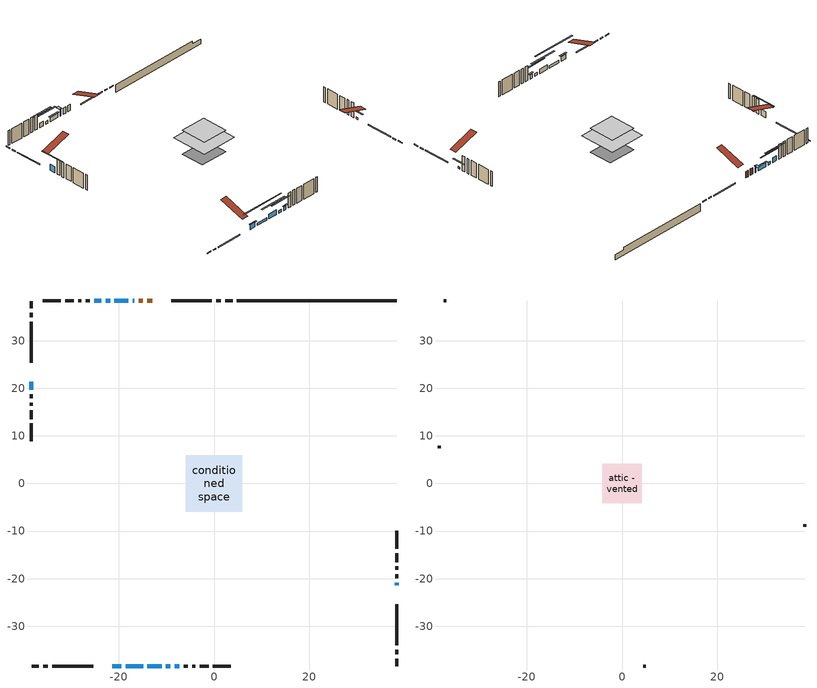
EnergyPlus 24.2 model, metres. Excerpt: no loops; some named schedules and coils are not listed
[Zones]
conditioned space
 floor adiabatic (AdiabaticFloorConstruction): -5.9,-5.9 -5.9,5.9 5.9,5.9 5.9,-5.9 z3.04
 floor foundation (Slab1 construction): -4.57,-3.81 -4.57,3.81 4.57,3.81 4.57,-3.81 z-1.91
 wall outside (RimJoist1 construction): 3.9,38.35 2.39,38.35 / -38.35,-38.35 -36.84,-38.35 / -38.35,38.35 -38.35,36.84 / 38.35,-38.35 38.35,-36.84 z0.6:0.9
 wall outside (RimJoist2 construction): 1.46,38.35 0.46,38.35 / -35.91,-38.35 -34.9,-38.35 / -38.35,35.91 -38.35,34.9 / 38.35,-35.91 38.35,-34.9 z0.6:0.9
 wall outside (RimJoist3 construction): -0.47,38.35 -9.02,38.35 / -33.98,-38.35 -25.42,-38.35 / -38.35,33.98 -38.35,25.42 / 38.35,-33.98 38.35,-25.42 z0.6:0.9
 wall outside (AdiabaticWallConstruction 1): -13.02,38.35 -14.01,38.35 / -14.94,38.35 -15.81,38.35 z0.6:2.63
 wall outside (AdiabaticWallConstruction): -16.74,38.35 -17.04,38.35 z0.6:2.63; -21.42,-38.35 -19.49,-38.35 / -23.69,38.35 -25.16,38.35 / -13.98,-38.35 -11.03,-38.35 z0.6:2.12; -17.97,38.35 -20.92,38.35 / -8.26,-38.35 -7.29,-38.35 z0.6:1.92; -18.56,-38.35 -14.9,-38.35 z0.6:1.41; -21.84,38.35 -22.76,38.35 / -10.1,-38.35 -9.19,-38.35 z0.6:1.52; -38.35,21.42 -38.35,19.69 z0.6:2.66; 38.35,-21.43 38.35,-20.81 z0.6:1.31
 wall outside (Wall1 construction): -26.09,38.35 -26.94,38.35 / -6.36,-38.35 -5.51,-38.35 / -38.35,18.77 -38.35,17.91 / 38.35,-19.88 38.35,-19.03 z0.6:5.48
 wall outside (Wall2 construction): -27.87,38.35 -28.54,38.35 / -4.58,-38.35 -3.91,-38.35 / -38.35,16.99 -38.35,16.31 / 38.35,-18.1 38.35,-17.43 z0.6:5.48
 wall outside (Wall3 construction): -29.47,38.35 -31.31,38.35 / -2.98,-38.35 -1.15,-38.35 / -38.35,15.38 -38.35,13.55 / 38.35,-16.5 38.35,-14.67 z0.6:5.48
 wall outside (Wall4 construction): -32.23,38.35 -35.99,38.35 / -0.22,-38.35 3.54,-38.35 / -38.35,12.62 -38.35,8.86 / 38.35,-13.74 38.35,-9.98 z0.6:5.48
 wall foundation (FoundationWall1 construction): 4.83,38.35,-1.91 4.83,38.35,0.6 35,38.35,0.6 35,38.35,-0.29 38.35,38.35,-0.29 38.35,38.35,-1.91
 window (WindowConstruction 9): -16.74,38.35 -17.04,38.35 z0.6:2.63
 window (WindowConstruction 7): -21.42,-38.35 -19.49,-38.35 z0.6:2.12
 window (WindowConstruction 8): -17.97,38.35 -20.92,38.35 z0.6:1.92
 window (WindowConstruction 10): -18.56,-38.35 -14.9,-38.35 z0.6:1.41
 window (WindowConstruction): -21.84,38.35 -22.76,38.35 z0.6:1.51
 window (WindowConstruction 1): -23.69,38.35 -25.16,38.35 z0.6:2.12
 window (WindowConstruction 2): -38.35,21.42 -38.35,19.7 z0.6:2.66
 window (WindowConstruction 3): -13.98,-38.35 -11.03,-38.35 z0.6:2.12
 window (WindowConstruction 4): -10.1,-38.35 -9.19,-38.35 z0.6:1.51
 window (WindowConstruction 5): 38.35,-21.42 38.35,-20.81 z0.6:1.31
 window (WindowConstruction 6): -8.26,-38.35 -7.29,-38.35 z0.6:1.92
 door (Door): -13.03,38.35 -14.01,38.35 z0.6:2.63
 door (Door 1): -14.94,38.35 -15.81,38.35 z0.6:2.63
 ceiling adiabatic (AdiabaticFloorConstruction): 5.9,-5.9 5.9,5.9 -5.9,5.9 -5.9,-5.9 z3.04
attic - vented
 floor to conditioned space (Floor1 construction Reversed): -4.17,-4.17 -4.17,4.17 4.17,4.17 4.17,-4.17 z5.48
 wall outside (Wall5 construction): -36.92,38.35 -37.42,38.35 / 4.47,-38.35 4.97,-38.35 / -38.35,7.93 -38.35,7.44 / 38.35,-9.05 38.35,-8.56 z0.6:5.48
 roof outside (Roof1 construction): -12.1,38.35,5.48 -12.1,30.22,8.19 -9.95,30.22,8.19 -9.95,38.35,5.48; -22.35,-38.35,5.48 -22.35,-30.22,8.19 -24.5,-30.22,8.19 -24.5,-38.35,5.48; -38.35,22.35,5.48 -30.22,22.35,8.19 -30.22,24.5,8.19 -38.35,24.5,5.48; 38.35,-22.35,5.48 30.22,-22.35,8.19 30.22,-24.5,8.19 38.35,-24.5,5.48
shading: -17.34,38.35 -16.44,38.35 -16.44,39.57 -17.34,39.57 z2.93; -19.19,-38.35 -21.72,-38.35 -21.72,-38.65 -19.19,-38.65 z2.42; -21.21,38.35 -17.67,38.35 -17.67,38.65 -21.21,38.65 z2.22; -9.41,-38.35 -24.05,-38.35 -24.05,-38.65 -9.41,-38.65 z6.9; -25.81,38.35 -18.79,38.35 -18.79,38.65 -25.81,38.65 z4.57; -28.21,38.35 -20.64,38.35 -20.64,38.65 -28.21,38.65 z5.18; -38.35,16.64 -38.35,24.47 -38.65,24.47 -38.65,16.64 z5.71; -7.98,-38.35 -17.03,-38.35 -17.03,-38.65 -7.98,-38.65 z5.18; -6.14,-38.35 -13.15,-38.35 -13.15,-38.65 -6.14,-38.65 z4.57; 38.35,-18.99 38.35,-23.25 38.65,-23.25 38.65,-18.99 z3.14; -6.99,-38.35 -8.56,-38.35 -8.56,-38.65 -6.99,-38.65 z2.22
[Building]
Building 1: Terrain=Suburbs
[Site:Location]
Quebec Intl AP_QC: Latitude {deg}=46.8; Longitude {deg}=-71.38; Time Zone {hr}=-5; Elevation {m}=74; Keep Site Location Information=Yes
[Site:GroundTemperature:Shallow]
0.0108218, -2.24938, -2.43038, -1.3578, 2.94801, 7.23376, 10.9493, 13.303, 13.5029, 11.5886, 7.96783, 3.81355
[Site:WaterMainsTemperature]
Calculation Method=Schedule; Temperature Schedule=mains temperature schedule
[Material] Roughness=Rough; Thermal Absorptance=0.9
Name | Thickness {m} | Conductivity {W/m-K} | Density {kg/m3} | Specific Heat {J/kg-K} | Solar Absorptance | Visible Absorptance
asphalt or fiberglass shingles | 0.00635 | 0.162714 | 1121.4 | 1465.45 | 0.4 | 0.4
ceiling loosefill ins | 0.338667 | 0.0480833 | 16.02 | 1046.75 | 0.7 | 0.7
ceiling stud and cavity | 0.1397 | 0.183226 | 65.682 | 1177.47 | 0.7 | 0.7
concrete 4.0 in. | 0.1016 | 1.803125 | 2242.8 | 837.4 | 0.7 | 0.7
concrete 8.0 in. | 0.2032 | 1.803125 | 2242.8 | 837.4 | 0.7 | 0.7
door material | 0.04445 | 0.053851 | 512.64 | 1214.23 | 0.7 | 0.7
exterior vertical ins | 0.0632274 | 0.029427 | 32.04 | 1214.23 | 0.7 | 0.7
floor covering | 0.0127 | 0.0433444 | 54.468 | 1339.84 | 0.6 | 0.6
floor rigid ins; wall rigid ins 2 | 0.512978 | 0.029427 | 32.04 | 1214.23 | 0.7 | 0.7
floor stud and cavity | 0.1397 | 1.75129 | 37.0049 | 1207.88 | 0.7 | 0.7
furniture material conditioned space 1 | 0.1524 | 0.115458 | 640.8 | 1214.23 | 0.6 | 0.6
gypsum board | 0.0127 | 0.160291 | 801 | 837.4 | 0.6 | 0.6
gypsum board 1 | 0.0127 | 0.160291 | 801 | 837.4 | 0.7 | 0.7
osb sheathing 0.5 in. | 0.0127 | 0.115458 | 512.64 | 1214.23 | 0.7 | 0.7
osb sheathing 0.75 in. | 0.01905 | 0.115458 | 512.64 | 1214.23 | 0.7 | 0.7
osb sheathing 2.0 in. | 0.0508 | 0.115458 | 512.64 | 1214.23 | 0.7 | 0.7
rim joist stud and cavity | 0.0508 | 0.353641 | 125.044 | 1163.47 | 0.6 | 0.6
rim joist stud and cavity 1 | 0.0508 | 0.194335 | 50.32683 | 1063.81 | 0.6 | 0.6
rim joist stud and cavity 2 | 0.0508 | 0.137084 | 50.32683 | 1063.81 | 0.6 | 0.6
slab rigid ins | 0.0259096 | 0.029427 | 32.04 | 1214.23 | 0.7 | 0.7
wall rigid ins | 0.103632 | 0.029427 | 32.04 | 1214.23 | 0.7 | 0.7
wall rigid ins 1 | 0.051816 | 0.029427 | 32.04 | 1214.23 | 0.7 | 0.7
wall stud and cavity | 0.1397 | 0.477966 | 139.0536 | 1170.24 | 0.7 | 0.7
wall stud and cavity 1 | 0.1397 | 0.0821308 | 139.0536 | 1170.24 | 0.7 | 0.7
wall stud and cavity 2 | 0.1397 | 0.0756323 | 139.0536 | 1170.24 | 0.7 | 0.7
wall stud and cavity 3 | 0.1397 | 0.0746362 | 139.0536 | 1170.24 | 0.7 | 0.7
wall stud and cavity 4 | 0.0889 | 6.1454 | 50.32683 | 1063.81 | 0.6 | 0.6
wall stud and cavity 5 | 0.0889 | 0.380278 | 52.3479 | 1209.89 | 0.7 | 0.7
wall stud and cavity 6 | 0.0889 | 0.391764 | 83.0341 | 1211.67 | 0.7 | 0.7
wood siding | 0.0254 | 0.102417 | 544.68 | 1172.36 | 0.4 | 0.4
wood siding 1 | 0.00254 | 0.102417 | 544.68 | 1172.36 | 0.4 | 0.4
wood siding 2; wood siding 3; wood siding 4 | 0.0254 | 0.102417 | 544.68 | 1172.36 | 0.7 | 0.7
[WindowMaterial:SimpleGlazingSystem]
Name | U-Factor {W/m2-K} | Solar Heat Gain Coefficient
WindowMaterial | 2.96619 | 0.55
WindowMaterial 1 | 2.915653 | 0.63
WindowMaterial 2 | 1.62448 | 0.36
WindowMaterial 3 | 3.006501 | 0.48
WindowMaterial 4 | 2.94518 | 0.59
WindowMaterial 5 | 2.9395 | 0.6
WindowMaterial 6 | 2.9219 | 0.62
WindowMaterial 7 | 3.06271 | 0.54
WindowMaterial 8 | 3.00196 | 0.53
[Construction]
AdiabaticFloorConstruction: floor stud and cavity, floor rigid ins, osb sheathing 0.75 in., floor covering
AdiabaticWallConstruction: wood siding 3, wall rigid ins 2, wall stud and cavity 5, gypsum board
AdiabaticWallConstruction 1: wood siding 4, wall rigid ins 2, wall stud and cavity 5, gypsum board
Door; Door 1: door material
Floor1 construction Reversed: gypsum board, ceiling stud and cavity, ceiling loosefill ins
FoundationWall1 construction: concrete 8.0 in., gypsum board 1
furniture construction conditioned space 1: furniture material conditioned space 1
PartitionWallConstruction: gypsum board, wall stud and cavity 6, gypsum board
RimJoist1 construction: wood siding 2, osb sheathing 2.0 in., rim joist stud and cavity
RimJoist2 construction: wood siding 2, rim joist stud and cavity 1
RimJoist3 construction: wood siding 2, rim joist stud and cavity 2
Roof1 construction: asphalt or fiberglass shingles
Slab1 construction: slab rigid ins, concrete 4.0 in.
Wall1 construction: wood siding, wall rigid ins, osb sheathing 0.5 in., wall stud and cavity, gypsum board
Wall2 construction: wood siding, wall rigid ins 1, osb sheathing 0.5 in., wall stud and cavity 1, gypsum board
Wall3 construction: wood siding, wall rigid ins 1, osb sheathing 0.5 in., wall stud and cavity 2, gypsum board
Wall4 construction: wood siding, wall rigid ins 1, osb sheathing 0.5 in., wall stud and cavity 3, gypsum board
Wall5 construction: wood siding 1, wall stud and cavity 4
WindowConstruction; WindowConstruction 4: WindowMaterial
WindowConstruction 1; WindowConstruction 3: WindowMaterial 1
WindowConstruction 10: WindowMaterial 8
WindowConstruction 2: WindowMaterial 2
WindowConstruction 5: WindowMaterial 3
WindowConstruction 6: WindowMaterial 4
WindowConstruction 7: WindowMaterial 5
WindowConstruction 8: WindowMaterial 6
WindowConstruction 9: WindowMaterial 7
[Zone] Multiplier=1; Part of Total Floor Area=Yes
Name | Volume {m3}
attic - vented | 30.6557
conditioned space | 549.9
[Space]
Name | Zone | Volume {m3}
attic - vented 1 | attic - vented | 30.6557
conditioned space 1 | conditioned space | 549.9
[ZoneInfiltration:EffectiveLeakageArea]
infil attic - vented 1: Zone or Space=attic - vented 1; Schedule=Always On Discrete; Effective Air Leakage Area {cm2}=2572.8; Stack Coefficient=0.000527583; Wind Coefficient=1.55191e-05
[ZoneMixing]
whole house fan mix: Zone or Space=attic - vented; Schedule=Always On Continuous; Design Flow Rate Calculation Method=Flow/Zone; Design Flow Rate {m3/s}=0; Source Zone or Space=conditioned space
[SurfaceProperty:ExposedFoundationPerimeter]
Slab1: Exposed Perimeter Calculation Method=TotalExposedPerimeter; Total Exposed Perimeter {m}=33.52
[InternalMass] Zone or ZoneList=conditioned space; Space or SpaceList=conditioned space 1
Name | Construction | Surface Area {m2}
furniture mass conditioned space 1 | furniture construction conditioned space 1 | 83.6399
partition wall mass | PartitionWallConstruction | 209.1
[Lights]
interior lighting: Zone or ZoneList or Space or SpaceList=conditioned space 1; Schedule=interior lighting schedule; Design Level Calculation Method=LightingLevel; Lighting Level {W}=343.2; Return Air Fraction=0; Fraction Radiant=0.6; Fraction Visible=0.2; Fraction Replaceable=1
[People]
occupants: Zone or ZoneList or Space or SpaceList=conditioned space 1; Number of People Schedule=occupants schedule; Number of People Calculation Method=People; Number of People=3; Fraction Radiant=0.314171; Sensible Heat Fraction=0.56303; Activity Level Schedule=occupants activity schedule; Carbon Dioxide Generation Rate {m3/s-W}=0; Enable ASHRAE 55 Comfort Warnings=No; Mean Radiant Temperature Calculation Type=EnclosureAveraged
[ElectricEquipment] Zone or ZoneList or Space or SpaceList=conditioned space 1; Design Level Calculation Method=EquipmentLevel
Name | Schedule | Design Level {W} | Fraction Latent | Fraction Radiant | Fraction Lost
clothes dryer | clothes dryer schedule | 140.772 | 0.015 | 0.081 | 0.85
clothes washer | clothes washer schedule | 32.1985 | 0.03 | 0.162 | 0.7
cooking range | cooking range schedule | 215.147 | 0.08 | 0.432 | 0.2
dishwasher | dishwasher schedule | 66.8632 | 0.3 | 0.18 | 0.4
fridge | fridge schedule | 72.9452 | 0 | 0.6 | 0
mech vent bath fan 0 | mech vent bath fan 0 schedule | 25.1 | 0 | 0 | 1
mech vent bath fan 1 | mech vent bath fan 1 schedule | 25.1 | 0 | 0 | 1
mech vent house fan | mech vent house fan schedule | 19.9167 | 0 | 0 | 0.5
mech vent house fan cfis | mech vent house fan cfis schedule | 0 | 0 | 0 | 0
mech vent range fan 0 | mech vent range fan 0 schedule | 57 | 0 | 0 | 1
misc plug loads | misc plug loads schedule | 494.7 | 0.045 | 0.513 | 0.1
whole house fan | Always On Discrete | 0 | 0 | 0 | 1
[OtherEquipment] Zone or ZoneList or Space or SpaceList=conditioned space 1; Design Level Calculation Method=EquipmentLevel
Name | Fuel Type | Schedule | Design Level {W} | Fraction Latent | Fraction Radiant | Fraction Lost
clothes dryer 1 | Electricity | clothes dryer schedule | 0 | 0.015 | 0.081 | 0.85
cooking range 1 | Electricity | cooking range schedule | 0 | 0.08 | 0.432 | 0.2
general water use latent | None | general water use schedule | 62.594 | 1 | 0 | 0
general water use sensible | None | general water use schedule | -61.6891 | 0 | 0.6 | 0
mech vent house fan latent load | None | Always On Discrete | 0 | 1 | 0 | 0
mech vent house fan sensible load | None | Always On Discrete | 0 | 0 | 0 | 0
water heater energy adjustment1 | Electricity | Always On Discrete | 0.01 | 0 | 0 | 1
[ZoneInfiltration:DesignFlowRate] Zone or ZoneList or Space or SpaceList=conditioned space 1; Schedule=Always On Discrete; Design Flow Rate Calculation Method=Flow/Zone; Design Flow Rate {m3/s}=0
infil flow; natural vent flow; whole house fan flow
[ZoneControl:Thermostat]
conditioned space Thermostat: Zone or ZoneList=conditioned space; Control Type Schedule=conditioned space Thermostat Schedule; Control 1=conditioned space temperature setpoint; Temperature Difference Between Cutout And Setpoint {deltaC}=0
[ThermostatSetpoint:DualSetpoint]
conditioned space temperature setpoint: Heating Setpoint Temperature Schedule=heating setpoint; Cooling Setpoint Temperature Schedule=cooling setpoint
[AirLoopHVAC:UnitarySystem]
unit heater unitary system: Control Type=Load; Controlling Zone or Thermostat Location=conditioned space; Dehumidification Control Type=None; Availability Schedule=Always On Discrete; Supply Fan=unit heater supply fan; Fan Placement=BlowThrough; Supply Air Fan Operating Mode Schedule=unit heater auto fan schedule; Heating Coil=unit heater htg coil; DX Heating Coil Sizing Ratio=1; Use DOAS DX Cooling Coil=No; Minimum Supply Air Temperature {C}=2; Latent Load Control=SensibleOnlyLoadControl; Cooling Supply Air Flow Rate Method=None; Heating Supply Air Flow Rate Method=SupplyAirFlowRate; Heating Supply Air Flow Rate {m3/s}=0.00141584; No Load Supply Air Flow Rate Method=SupplyAirFlowRate; No Load Supply Air Flow Rate {m3/s}=0; No Load Supply Air Flow Rate Control Set To Low Speed=Yes; Maximum Supply Air Temperature {C}=48.8889; Maximum Outdoor Dry-Bulb Temperature for Supplemental Heater Operation {C}=21; Ancillary On-Cycle Electric Power {W}=0; Ancillary Off-Cycle Electric Power {W}=0
[Zone equipment]
conditioned space: electric baseboard, unit heater unitary system
[Foundation:Kiva]
Foundation Kiva 1: Initial Indoor Air Temperature {C}=18; Wall Height Above Grade {m}=0.599999; Wall Depth Below Slab {m}=0.2032; Custom Block Material Name 1=exterior vertical ins; Custom Block Depth 1 {m}=2.51; Custom Block X Position 1 {m}=0.2159; Custom Block Z Position 1 {m}=0
[Foundation:Kiva:Settings]
Soil Conductivity {W/m-K}=0.849921; Soil Density {kg/m3}=1842.3; Soil Specific Heat {J/kg-K}=418.7; Ground Solar Absorptivity=0.9; Ground Thermal Absorptivity=0.9; Ground Surface Roughness {m}=0.03; Far-Field Width {m}=40; Deep-Ground Boundary Condition=ZeroFlux; Deep-Ground Depth {m}=40; Minimum Cell Dimension {m}=0.2; Maximum Cell Growth Coefficient=3; Simulation Timestep=Timestep
[Exterior:Lights]
exterior lighting: Schedule=exterior lighting schedule; Design Level {W}=75.6
[EnergyManagementSystem:Sensor] Output:Variable or Output:Meter Index Key=conditioned space
Name | Output:Variable or Output:Meter
conditioned_space_clg_unmet_s | Zone Cooling Setpoint Not Met Time
conditioned_space_htg_unmet_s | Zone Heating Setpoint Not Met Time
fridge_tin_s; tin_s; tin_s_1 | Zone Mean Air Temperature
tout_s | Zone Outdoor Air Drybulb Temperature
win_s | Zone Air Humidity Ratio
[Schedule:Constant]
Name | Hourly Value
Always On Continuous; mech vent house fan schedule; mech vent house fan cfis schedule; Always On Discrete | 1
occupants activity schedule | 117.228
fridge schedule; unit heater auto fan schedule | 0
[Schedule:Week:Daily]
interior lighting schedule Week Rule - Jan1-Jan27: interior lighting schedule day, interior lighting schedule day, interior lighting schedule day, interior lighting schedule day, interior lighting schedule day, interior lighting schedule day, interior lighting schedule day, interior lighting schedule default day, interior lighting schedule default day, interior lighting schedule default day, interior lighting schedule default day, interior lighting schedule default day
interior lighting schedule Week Rule - Jan28-Feb3: interior lighting schedule day, interior lighting schedule day, interior lighting schedule day, interior lighting schedule day, interior lighting schedule day 1, interior lighting schedule day 1, interior lighting schedule day 1, interior lighting schedule default day, interior lighting schedule default day, interior lighting schedule default day, interior lighting schedule default day, interior lighting schedule default day
interior lighting schedule Week Rule - Feb4-Feb24: interior lighting schedule day 1, interior lighting schedule day 1, interior lighting schedule day 1, interior lighting schedule day 1, interior lighting schedule day 1, interior lighting schedule day 1, interior lighting schedule day 1, interior lighting schedule default day, interior lighting schedule default day, interior lighting schedule default day, interior lighting schedule default day, interior lighting schedule default day
interior lighting schedule Week Rule - Feb25-Mar3: interior lighting schedule day 1, interior lighting schedule day 1, interior lighting schedule day 1, interior lighting schedule day 1, interior lighting schedule day 2, interior lighting schedule day 2, interior lighting schedule day 2, interior lighting schedule default day, interior lighting schedule default day, interior lighting schedule default day, interior lighting schedule default day, interior lighting schedule default day
interior lighting schedule Week Rule - Mar4-Mar31: interior lighting schedule day 2, interior lighting schedule day 2, interior lighting schedule day 2, interior lighting schedule day 2, interior lighting schedule day 2, interior lighting schedule day 2, interior lighting schedule day 2, interior lighting schedule default day, interior lighting schedule default day, interior lighting schedule default day, interior lighting schedule default day, interior lighting schedule default day
interior lighting schedule Week Rule - Apr1-Apr28: interior lighting schedule day 3, interior lighting schedule day 3, interior lighting schedule day 3, interior lighting schedule day 3, interior lighting schedule day 3, interior lighting schedule day 3, interior lighting schedule day 3, interior lighting schedule default day, interior lighting schedule default day, interior lighting schedule default day, interior lighting schedule default day, interior lighting schedule default day
interior lighting schedule Week Rule - Apr29-May5: interior lighting schedule day 3, interior lighting schedule day 3, interior lighting schedule day 4, interior lighting schedule day 4, interior lighting schedule day 4, interior lighting schedule day 4, interior lighting schedule day 4, interior lighting schedule default day, interior lighting schedule default day, interior lighting schedule default day, interior lighting schedule default day, interior lighting schedule default day
interior lighting schedule Week Rule - May6-May26: interior lighting schedule day 4, interior lighting schedule day 4, interior lighting schedule day 4, interior lighting schedule day 4, interior lighting schedule day 4, interior lighting schedule day 4, interior lighting schedule day 4, interior lighting schedule default day, interior lighting schedule default day, interior lighting schedule default day, interior lighting schedule default day, interior lighting schedule default day
interior lighting schedule Week Rule - May27-Jun2: interior lighting schedule day 4, interior lighting schedule day 4, interior lighting schedule day 4, interior lighting schedule day 4, interior lighting schedule day 4, interior lighting schedule day 5, interior lighting schedule day 5, interior lighting schedule default day, interior lighting schedule default day, interior lighting schedule default day, interior lighting schedule default day, interior lighting schedule default day
interior lighting schedule Week Rule - Jun3-Jun30: interior lighting schedule day 5, interior lighting schedule day 5, interior lighting schedule day 5, interior lighting schedule day 5, interior lighting schedule day 5, interior lighting schedule day 5, interior lighting schedule day 5, interior lighting schedule default day, interior lighting schedule default day, interior lighting schedule default day, interior lighting schedule default day, interior lighting schedule default day
interior lighting schedule Week Rule - Jul1-Jul28: interior lighting schedule day 6, interior lighting schedule day 6, interior lighting schedule day 6, interior lighting schedule day 6, interior lighting schedule day 6, interior lighting schedule day 6, interior lighting schedule day 6, interior lighting schedule default day, interior lighting schedule default day, interior lighting schedule default day, interior lighting schedule default day, interior lighting schedule default day
interior lighting schedule Week Rule - Jul29-Aug4: interior lighting schedule day 6, interior lighting schedule day 6, interior lighting schedule day 6, interior lighting schedule day 7, interior lighting schedule day 7, interior lighting schedule day 7, interior lighting schedule day 7, interior lighting schedule default day, interior lighting schedule default day, interior lighting schedule default day, interior lighting schedule default day, interior lighting schedule default day
interior lighting schedule Week Rule - Aug5-Aug25: interior lighting schedule day 7, interior lighting schedule day 7, interior lighting schedule day 7, interior lighting schedule day 7, interior lighting schedule day 7, interior lighting schedule day 7, interior lighting schedule day 7, interior lighting schedule default day, interior lighting schedule default day, interior lighting schedule default day, interior lighting schedule default day, interior lighting schedule default day
interior lighting schedule Week Rule - Aug26-Sep1: interior lighting schedule day 7, interior lighting schedule day 7, interior lighting schedule day 7, interior lighting schedule day 7, interior lighting schedule day 7, interior lighting schedule day 7, interior lighting schedule day 8, interior lighting schedule default day, interior lighting schedule default day, interior lighting schedule default day, interior lighting schedule default day, interior lighting schedule default day
interior lighting schedule Week Rule - Sep2-Sep29: interior lighting schedule day 8, interior lighting schedule day 8, interior lighting schedule day 8, interior lighting schedule day 8, interior lighting schedule day 8, interior lighting schedule day 8, interior lighting schedule day 8, interior lighting schedule default day, interior lighting schedule default day, interior lighting schedule default day, interior lighting schedule default day, interior lighting schedule default day
interior lighting schedule Week Rule - Sep30-Oct6: interior lighting schedule day 8, interior lighting schedule day 9, interior lighting schedule day 9, interior lighting schedule day 9, interior lighting schedule day 9, interior lighting schedule day 9, interior lighting schedule day 9, interior lighting schedule default day, interior lighting schedule default day, interior lighting schedule default day, interior lighting schedule default day, interior lighting schedule default day
interior lighting schedule Week Rule - Oct7-Oct27: interior lighting schedule day 9, interior lighting schedule day 9, interior lighting schedule day 9, interior lighting schedule day 9, interior lighting schedule day 9, interior lighting schedule day 9, interior lighting schedule day 9, interior lighting schedule default day, interior lighting schedule default day, interior lighting schedule default day, interior lighting schedule default day, interior lighting schedule default day
interior lighting schedule Week Rule - Oct28-Nov3: interior lighting schedule day 9, interior lighting schedule day 9, interior lighting schedule day 9, interior lighting schedule day 9, interior lighting schedule day 10, interior lighting schedule day 10, interior lighting schedule day 10, interior lighting schedule default day, interior lighting schedule default day, interior lighting schedule default day, interior lighting schedule default day, interior lighting schedule default day
interior lighting schedule Week Rule - Nov4-Nov24: interior lighting schedule day 10, interior lighting schedule day 10, interior lighting schedule day 10, interior lighting schedule day 10, interior lighting schedule day 10, interior lighting schedule day 10, interior lighting schedule day 10, interior lighting schedule default day, interior lighting schedule default day, interior lighting schedule default day, interior lighting schedule default day, interior lighting schedule default day
interior lighting schedule Week Rule - Nov25-Dec1: interior lighting schedule day 10, interior lighting schedule day 10, interior lighting schedule day 10, interior lighting schedule day 10, interior lighting schedule day 10, interior lighting schedule day 10, interior lighting schedule day 11, interior lighting schedule default day, interior lighting schedule default day, interior lighting schedule default day, interior lighting schedule default day, interior lighting schedule default day
interior lighting schedule Week Rule - Dec2-Dec31: interior lighting schedule day 11, interior lighting schedule day 11, interior lighting schedule day 11, interior lighting schedule day 11, interior lighting schedule day 11, interior lighting schedule day 11, interior lighting schedule day 11, interior lighting schedule default day, interior lighting schedule default day, interior lighting schedule default day, interior lighting schedule default day, interior lighting schedule default day
occupants schedule Week Rule - Jan1-Dec31: occupants schedule day, occupants schedule day, occupants schedule day, occupants schedule day, occupants schedule day, occupants schedule day, occupants schedule day, occupants schedule default day, occupants schedule default day, occupants schedule default day, occupants schedule default day, occupants schedule default day
clothes dryer schedule Week Rule - Jan1-Dec31: clothes dryer schedule day, clothes dryer schedule day, clothes dryer schedule day, clothes dryer schedule day, clothes dryer schedule day, clothes dryer schedule day, clothes dryer schedule day, clothes dryer schedule default day, clothes dryer schedule default day, clothes dryer schedule default day, clothes dryer schedule default day, clothes dryer schedule default day
clothes washer schedule Week Rule - Jan1-Dec31: clothes washer schedule day, clothes washer schedule day, clothes washer schedule day, clothes washer schedule day, clothes washer schedule day, clothes washer schedule day, clothes washer schedule day, clothes washer schedule default day, clothes washer schedule default day, clothes washer schedule default day, clothes washer schedule default day, clothes washer schedule default day
cooking range schedule Week Rule - Jan1-Dec31: cooking range schedule day, cooking range schedule day, cooking range schedule day, cooking range schedule day, cooking range schedule day, cooking range schedule day, cooking range schedule day, cooking range schedule default day, cooking range schedule default day, cooking range schedule default day, cooking range schedule default day, cooking range schedule default day
dishwasher schedule Week Rule - Jan1-Dec31: dishwasher schedule day, dishwasher schedule day, dishwasher schedule day, dishwasher schedule day, dishwasher schedule day, dishwasher schedule day, dishwasher schedule day, dishwasher schedule default day, dishwasher schedule default day, dishwasher schedule default day, dishwasher schedule default day, dishwasher schedule default day
mech vent bath fan 0 schedule Week Rule - Jan1-Dec31: mech vent bath fan 0 schedule day, mech vent bath fan 0 schedule day, mech vent bath fan 0 schedule day, mech vent bath fan 0 schedule day, mech vent bath fan 0 schedule day, mech vent bath fan 0 schedule day, mech vent bath fan 0 schedule day, mech vent bath fan 0 schedule default day, mech vent bath fan 0 schedule default day, mech vent bath fan 0 schedule default day, mech vent bath fan 0 schedule default day, mech vent bath fan 0 schedule default day
mech vent bath fan 1 schedule Week Rule - Jan1-Dec31: mech vent bath fan 1 schedule day, mech vent bath fan 1 schedule day, mech vent bath fan 1 schedule day, mech vent bath fan 1 schedule day, mech vent bath fan 1 schedule day, mech vent bath fan 1 schedule day, mech vent bath fan 1 schedule day, mech vent bath fan 1 schedule default day, mech vent bath fan 1 schedule default day, mech vent bath fan 1 schedule default day, mech vent bath fan 1 schedule default day, mech vent bath fan 1 schedule default day
mech vent range fan 0 schedule Week Rule - Jan1-Dec31: mech vent range fan 0 schedule day, mech vent range fan 0 schedule day, mech vent range fan 0 schedule day, mech vent range fan 0 schedule day, mech vent range fan 0 schedule day, mech vent range fan 0 schedule day, mech vent range fan 0 schedule day, mech vent range fan 0 schedule default day, mech vent range fan 0 schedule default day, mech vent range fan 0 schedule default day, mech vent range fan 0 schedule default day, mech vent range fan 0 schedule default day
misc plug loads schedule Week Rule - Jan1-Dec31: misc plug loads schedule day, misc plug loads schedule day, misc plug loads schedule day, misc plug loads schedule day, misc plug loads schedule day, misc plug loads schedule day, misc plug loads schedule day, misc plug loads schedule default day, misc plug loads schedule default day, misc plug loads schedule default day, misc plug loads schedule default day, misc plug loads schedule default day
general water use schedule Week Rule - Jan1-Dec31: general water use schedule day, general water use schedule day, general water use schedule day, general water use schedule day, general water use schedule day, general water use schedule day, general water use schedule day, general water use schedule default day, general water use schedule default day, general water use schedule default day, general water use schedule default day, general water use schedule default day
exterior lighting schedule Week Rule - Jan1-Jan27: exterior lighting schedule day, exterior lighting schedule day, exterior lighting schedule day, exterior lighting schedule day, exterior lighting schedule day, exterior lighting schedule day, exterior lighting schedule day, exterior lighting schedule default day, exterior lighting schedule default day, exterior lighting schedule default day, exterior lighting schedule default day, exterior lighting schedule default day
exterior lighting schedule Week Rule - Jan28-Feb3: exterior lighting schedule day, exterior lighting schedule day, exterior lighting schedule day, exterior lighting schedule day, exterior lighting schedule day 1, exterior lighting schedule day 1, exterior lighting schedule day 1, exterior lighting schedule default day, exterior lighting schedule default day, exterior lighting schedule default day, exterior lighting schedule default day, exterior lighting schedule default day
exterior lighting schedule Week Rule - Feb4-Feb24: exterior lighting schedule day 1, exterior lighting schedule day 1, exterior lighting schedule day 1, exterior lighting schedule day 1, exterior lighting schedule day 1, exterior lighting schedule day 1, exterior lighting schedule day 1, exterior lighting schedule default day, exterior lighting schedule default day, exterior lighting schedule default day, exterior lighting schedule default day, exterior lighting schedule default day
exterior lighting schedule Week Rule - Feb25-Mar3: exterior lighting schedule day 1, exterior lighting schedule day 1, exterior lighting schedule day 1, exterior lighting schedule day 1, exterior lighting schedule day 2, exterior lighting schedule day 2, exterior lighting schedule day 2, exterior lighting schedule default day, exterior lighting schedule default day, exterior lighting schedule default day, exterior lighting schedule default day, exterior lighting schedule default day
exterior lighting schedule Week Rule - Mar4-Mar31: exterior lighting schedule day 2, exterior lighting schedule day 2, exterior lighting schedule day 2, exterior lighting schedule day 2, exterior lighting schedule day 2, exterior lighting schedule day 2, exterior lighting schedule day 2, exterior lighting schedule default day, exterior lighting schedule default day, exterior lighting schedule default day, exterior lighting schedule default day, exterior lighting schedule default day
[Schedule:Year]
interior lighting schedule: interior lighting schedule Week Rule - Jan1-Jan27, 1, 1, 1, 27, interior lighting schedule Week Rule - Jan28-Feb3, 1, 28, 2, 3, interior lighting schedule Week Rule - Feb4-Feb24, 2, 4, 2, 24, interior lighting schedule Week Rule - Feb25-Mar3, 2, 25, 3, 3, interior lighting schedule Week Rule - Mar4-Mar31, 3, 4, 3, 31, interior lighting schedule Week Rule - Apr1-Apr28, 4, 1, 4, 28, interior lighting schedule Week Rule - Apr29-May5, 4, 29, 5, 5, interior lighting schedule Week Rule - May6-May26, 5, 6, 5, 26, interior lighting schedule Week Rule - May27-Jun2, 5, 27, 6, 2, interior lighting schedule Week Rule - Jun3-Jun30, 6, 3, 6, 30, interior lighting schedule Week Rule - Jul1-Jul28, 7, 1, 7, 28, interior lighting schedule Week Rule - Jul29-Aug4, 7, 29, 8, 4, interior lighting schedule Week Rule - Aug5-Aug25, 8, 5, 8, 25, interior lighting schedule Week Rule - Aug26-Sep1, 8, 26, 9, 1, interior lighting schedule Week Rule - Sep2-Sep29, 9, 2, 9, 29, interior lighting schedule Week Rule - Sep30-Oct6, 9, 30, 10, 6, interior lighting schedule Week Rule - Oct7-Oct27, 10, 7, 10, 27, interior lighting schedule Week Rule - Oct28-Nov3, 10, 28, 11, 3, interior lighting schedule Week Rule - Nov4-Nov24, 11, 4, 11, 24, interior lighting schedule Week Rule - Nov25-Dec1, 11, 25, 12, 1, interior lighting schedule Week Rule - Dec2-Dec31, 12, 2, 12, 31
occupants schedule: occupants schedule Week Rule - Jan1-Dec31, 1, 1, 12, 31
clothes dryer schedule: clothes dryer schedule Week Rule - Jan1-Dec31, 1, 1, 12, 31
clothes washer schedule: clothes washer schedule Week Rule - Jan1-Dec31, 1, 1, 12, 31
cooking range schedule: cooking range schedule Week Rule - Jan1-Dec31, 1, 1, 12, 31
dishwasher schedule: dishwasher schedule Week Rule - Jan1-Dec31, 1, 1, 12, 31
mech vent bath fan 0 schedule: mech vent bath fan 0 schedule Week Rule - Jan1-Dec31, 1, 1, 12, 31
mech vent bath fan 1 schedule: mech vent bath fan 1 schedule Week Rule - Jan1-Dec31, 1, 1, 12, 31
mech vent range fan 0 schedule: mech vent range fan 0 schedule Week Rule - Jan1-Dec31, 1, 1, 12, 31
misc plug loads schedule: misc plug loads schedule Week Rule - Jan1-Dec31, 1, 1, 12, 31
general water use schedule: general water use schedule Week Rule - Jan1-Dec31, 1, 1, 12, 31
exterior lighting schedule: exterior lighting schedule Week Rule - Jan1-Jan27, 1, 1, 1, 27, exterior lighting schedule Week Rule - Jan28-Feb3, 1, 28, 2, 3, exterior lighting schedule Week Rule - Feb4-Feb24, 2, 4, 2, 24, exterior lighting schedule Week Rule - Feb25-Mar3, 2, 25, 3, 3, exterior lighting schedule Week Rule - Mar4-Mar31, 3, 4, 3, 31, exterior lighting schedule Week Rule - Apr1-Apr28, 4, 1, 4, 28, exterior lighting schedule Week Rule - Apr29-May5, 4, 29, 5, 5, exterior lighting schedule Week Rule - May6-May26, 5, 6, 5, 26, exterior lighting schedule Week Rule - May27-Jun2, 5, 27, 6, 2, exterior lighting schedule Week Rule - Jun3-Jun30, 6, 3, 6, 30, exterior lighting schedule Week Rule - Jul1-Jul28, 7, 1, 7, 28, exterior lighting schedule Week Rule - Jul29-Aug4, 7, 29, 8, 4, exterior lighting schedule Week Rule - Aug5-Aug25, 8, 5, 8, 25, exterior lighting schedule Week Rule - Aug26-Sep1, 8, 26, 9, 1, exterior lighting schedule Week Rule - Sep2-Sep29, 9, 2, 9, 29, exterior lighting schedule Week Rule - Sep30-Oct6, 9, 30, 10, 6, exterior lighting schedule Week Rule - Oct7-Oct27, 10, 7, 10, 27, exterior lighting schedule Week Rule - Oct28-Nov3, 10, 28, 11, 3, exterior lighting schedule Week Rule - Nov4-Nov24, 11, 4, 11, 24, exterior lighting schedule Week Rule - Nov25-Dec1, 11, 25, 12, 1, exterior lighting schedule Week Rule - Dec2-Dec31, 12, 2, 12, 31
[Schedule:Compact]
conditioned space Thermostat Schedule: Through: 12/31, For: AllDays, Until: 24:00, 4
mains temperature schedule: Through: 01/01, For: AllDays, Until: 24:00, 5.175, Through: 01/02, For: AllDays, Until: 24:00, 5.10167, Through: 01/03, For: AllDays, Until: 24:00, 5.02889, Through: 01/04, For: AllDays, Until: 24:00, 4.95778, Through: 01/05, For: AllDays, Until: 24:00, 4.88778, Through: 01/06, For: AllDays, Until: 24:00, 4.81833, Through: 01/07, For: AllDays, Until: 24:00, 4.75056, Through: 01/08, For: AllDays, Until: 24:00, 4.68389, Through: 01/09, For: AllDays, Until: 24:00, 4.61833, Through: 01/10, For: AllDays, Until: 24:00, 4.55389, Through: 01/11, For: AllDays, Until: 24:00, 4.49056, Through: 01/12, For: AllDays, Until: 24:00, 4.42889, Through: 01/13, For: AllDays, Until: 24:00, 4.36778, Through: 01/14, For: AllDays, Until: 24:00, 4.30889, Through: 01/15, For: AllDays, Until: 24:00, 4.25056, Through: 01/16, For: AllDays, Until: 24:00, 4.19389, Through: 01/17, For: AllDays, Until: 24:00, 4.13833, Through: 01/18, For: AllDays, Until: 24:00, 4.08444, Through: 01/19, For: AllDays, Until: 24:00, 4.03167, Through: 01/20, For: AllDays, Until: 24:00, 3.98056, Through: 01/21, For: AllDays, Until: 24:00, 3.93056, Through: 01/22, For: AllDays, Until: 24:00, 3.88222, Through: 01/23, For: AllDays, Until: 24:00, 3.835, Through: 01/24, For: AllDays, Until: 24:00, 3.78944, Through: 01/25, For: AllDays, Until: 24:00, 3.74556, Through: 01/26, For: AllDays, Until: 24:00, 3.70278, Through: 01/27, For: AllDays, Until: 24:00, 3.66167, Through: 01/28, For: AllDays, Until: 24:00, 3.62167, Through: 01/29, For: AllDays, Until: 24:00, 3.58389, Through: 01/30, For: AllDays, Until: 24:00, 3.54722, Through: 01/31, For: AllDays, Until: 24:00, 3.51167, Through: 02/01, For: AllDays, Until: 24:00, 3.47833, Through: 02/02, For: AllDays, Until: 24:00, 3.44611, Through: 02/03, For: AllDays, Until: 24:00, 3.41556, Through: 02/04, For: AllDays, Until: 24:00, 3.38667, Through: 02/05, For: AllDays, Until: 24:00, 3.35944, Through: 02/06, For: AllDays, Until: 24:00, 3.33389, Through: 02/07, For: AllDays, Until: 24:00, 3.30944, Through: 02/08, For: AllDays, Until: 24:00, 3.28667, Through: 02/09, For: AllDays, Until: 24:00, 3.26611, Through: 02/10, For: AllDays, Until: 24:00, 3.24667, Through: 02/11, For: AllDays, Until: 24:00, 3.22889, Through: 02/12, For: AllDays, Until: 24:00, 3.21278, Through: 02/13, For: AllDays, Until: 24:00, 3.19833, Through: 02/14, For: AllDays, Until: 24:00, 3.18556, Through: 02/15, For: AllDays, Until: 24:00, 3.17389, Through: 02/16, For: AllDays, Until: 24:00, 3.16444, Through: 02/17, For: AllDays, Until: 24:00, 3.15667, Through: 02/18, For: AllDays, Until: 24:00, 3.15056, Through: 02/19, For: AllDays, Until: 24:00, 3.14556, Through: 02/20, For: AllDays, Until: 24:00, 3.14278, Through: 02/21, For: AllDays, Until: 24:00, 3.14111, Through: 02/22, For: AllDays, Until: 24:00, 3.14167, Through: 02/23, For: AllDays, Until: 24:00, 3.14333, Through: 02/24, For: AllDays, Until: 24:00, 3.14722, Through: 02/25, For: AllDays, Until: 24:00, 3.15222, Through: 02/26, For: AllDays, Until: 24:00, 3.15944, Through: 02/27, For: AllDays, Until: 24:00, 3.16778, Through: 02/28, For: AllDays, Until: 24:00, 3.17778, Through: 03/01, For: AllDays, Until: 24:00, 3.18944, Through: 03/02, For: AllDays, Until: 24:00, 3.20333, Through: 03/03, For: AllDays, Until: 24:00, 3.21833, Through: 03/04, For: AllDays, Until: 24:00, 3.235, Through: 03/05, For: AllDays, Until: 24:00, 3.25333, Through: 03/06, For: AllDays, Until: 24:00, 3.27333, Through: 03/07, For: AllDays, Until: 24:00, 3.29444, Through: 03/08, For: AllDays, Until: 24:00, 3.31778, Through: 03/09, For: AllDays, Until: 24:00, 3.34222, Through: 03/10, For: AllDays, Until: 24:00, 3.36889, Through: 03/11, For: AllDays, Until: 24:00, 3.39667, Through: 03/12, For: AllDays, Until: 24:00, 3.42611, Through: 03/13, For: AllDays, Until: 24:00, 3.45722, Through: 03/14, For: AllDays, Until: 24:00, 3.49, Through: 03/15, For: AllDays, Until: 24:00, 3.52389, Through: 03/16, For: AllDays, Until: 24:00, 3.55944, Through: 03/17, For: AllDays, Until: 24:00, 3.59667, Through: 03/18, For: AllDays, Until: 24:00, 3.63556, Through: 03/19, For: AllDays, Until: 24:00, 3.67556, Through: 03/20, For: AllDays, Until: 24:00, 3.71722, Through: 03/21, For: AllDays, Until: 24:00, 3.76056, Through: 03/22, For: AllDays, Until: 24:00, 3.80556, Through: 03/23, For: AllDays, Until: 24:00, 3.85111, Through: 03/24, For: AllDays, Until: 24:00, 3.89889, Through: 03/25, For: AllDays, Until: 24:00, 3.94778, Through: 03/26, For: AllDays, Until: 24:00, 3.99833, Through: 03/27, For: AllDays, Until: 24:00, 4.05, Through: 03/28, For: AllDays, Until: 24:00, 4.10333, Through: 03/29, For: AllDays, Until: 24:00, 4.15778, Through: 03/30, For: AllDays, Until: 24:00, 4.21333, Through: 03/31, For: AllDays, Until: 24:00, 4.27056, Through: 04/01, For: AllDays, Until: 24:00, 4.32944, Through: 04/02, For: AllDays, Until: 24:00, 4.38889, Through: 04/03, For: AllDays, Until: 24:00, 4.45, Through: 04/04, For: AllDays, Until: 24:00, 4.51222, Through: 04/05, For: AllDays, Until: 24:00, 4.57611, Through: 04/06, For: AllDays, Until: 24:00, 4.64056, Through: 04/07, For: AllDays, Until: 24:00, 4.70667, Through: 04/08, For: AllDays, Until: 24:00, 4.77389, Through: 04/09, For: AllDays, Until: 24:00, 4.84222, Through: 04/10, For: AllDays, Until: 24:00, 4.91167, Through: 04/11, For: AllDays, Until: 24:00, 4.98278, Through: 04/12, For: AllDays, Until: 24:00, 5.05444, Through: 04/13, For: AllDays, Until: 24:00, 5.12722, Through: 04/14, For: AllDays, Until: 24:00, 5.20111, Through: 04/15, For: AllDays, Until: 24:00, 5.27611, Through: 04/16, For: AllDays, Until: 24:00, 5.35167, Through: 04/17, For: AllDays, Until: 24:00, 5.42889, Through: 04/18, For: AllDays, Until: 24:00, 5.50667, Through: 04/19, For: AllDays, Until: 24:00, 5.58556, Through: 04/20, For: AllDays, Until: 24:00, 5.665, Through: 04/21, For: AllDays, Until: 24:00, 5.74611, Through: 04/22, For: AllDays, Until: 24:00, 5.82722, Through: 04/23, For: AllDays, Until: 24:00, 5.91, Through: 04/24, For: AllDays, Until: 24:00, 5.99278, Through: 04/25, For: AllDays, Until: 24:00, 6.07722, Through: 04/26, For: AllDays, Until: 24:00, 6.16167, Through: 04/27, For: AllDays, Until: 24:00, 6.24722, Through: 04/28, For: AllDays, Until: 24:00, 6.33389, Through: 04/29, For: AllDays, Until: 24:00, 6.42056, Through: 04/30, For: AllDays, Until: 24:00, 6.50833, Through: 05/01, For: AllDays, Until: 24:00, 6.59667, Through: 05/02, For: AllDays, Until: 24:00, 6.68556, Through: 05/03, For: AllDays, Until: 24:00, 6.775, Through: 05/04, For: AllDays, Until: 24:00, 6.86556, Through: 05/05, For: AllDays, Until: 24:00, 6.95611, Through: 05/06, For: AllDays, Until: 24:00, 7.04722, Through: 05/07, For: AllDays, Until: 24:00, 7.13889, Through: 05/08, For: AllDays, Until: 24:00, 7.23111, Through: 05/09, For: AllDays, Until: 24:00, 7.32333, Through: 05/10, For: AllDays, Until: 24:00, 7.41667, Through: 05/11, For: AllDays, Until: 24:00, 7.51, Through: 05/12, For: AllDays, Until: 24:00, 7.60389, Through: 05/13, For: AllDays, Until: 24:00, 7.69778, Through: 05/14, For: AllDays, Until: 24:00, 7.79222, Through: 05/15, For: AllDays, Until: 24:00, 7.88667, Through: 05/16, For: AllDays, Until: 24:00, 7.98167, Through: 05/17, For: AllDays, Until: 24:00, 8.07667, Through: 05/18, For: AllDays, Until: 24:00, 8.17167, Through: 05/19, For: AllDays, Until: 24:00, 8.26722, Through: 05/20, For: AllDays, Until: 24:00, 8.36278, Through: 05/21, For: AllDays, Until: 24:00, 8.45833, Through: 05/22, For: AllDays, Until: 24:00, 8.55444, Through: 05/23, For: AllDays, Until: 24:00, 8.65, Through: 05/24, For: AllDays, Until: 24:00, 8.74611, Through: 05/25, For: AllDays, Until: 24:00, 8.84167, Through: 05/26, For: AllDays, Until: 24:00, 8.93722, Through: 05/27, For: AllDays, Until: 24:00, 9.03333, Through: 05/28, For: AllDays, Until: 24:00, 9.12889, Through: 05/29, For: AllDays, Until: 24:00, 9.22389, Through: 05/30, For: AllDays, Until: 24:00, 9.31944, Through: 05/31, For: AllDays, Until: 24:00, 9.41444, Through: 06/01, For: AllDays, Until: 24:00, 9.50944, Through: 06/02, For: AllDays, Until: 24:00, 9.60389, Through: 06/03, For: AllDays, Until: 24:00, 9.69833, Through: 06/04, For: AllDays, Until: 24:00, 9.79278, Through: 06/05, For: AllDays, Until: 24:00, 9.88667, Through: 06/06, For: AllDays, Until: 24:00, 9.98, Through: 06/07, For: AllDays, Until: 24:00, 10.0728, Through: 06/08, For: AllDays, Until: 24:00, 10.1656, Through: 06/09, For: AllDays, Until: 24:00, 10.2578, Through: 06/10, For: AllDays, Until: 24:00, 10.3494, Through: 06/11, For: AllDays, Until: 24:00, 10.4411, Through: 06/12, For: AllDays, Until: 24:00, 10.5317, Through: 06/13, For: AllDays, Until: 24:00, 10.6222, Through: 06/14, For: AllDays, Until: 24:00, 10.7117, Through: 06/15, For: AllDays, Until: 24:00, 10.8006, Through: 06/16, For: AllDays, Until: 24:00, 10.8889, Through: 06/17, For: AllDays, Until: 24:00, 10.9772, Through: 06/18, For: AllDays, Until: 24:00, 11.0639, Through: 06/19, For: AllDays, Until: 24:00, 11.1506, Through: 06/20, For: AllDays, Until: 24:00, 11.2361, Through: 06/21, For: AllDays, Until: 24:00, 11.3211, Through: 06/22, For: AllDays, Until: 24:00, 11.4056, Through: 06/23, For: AllDays, Until: 24:00, 11.4889, Through: 06/24, For: AllDays, Until: 24:00, 11.5711, Through: 06/25, For: AllDays, Until: 24:00, 11.6533, Through: 06/26, For: AllDays, Until: 24:00, 11.7339, Through: 06/27, For: AllDays, Until: 24:00, 11.8139, Through: 06/28, For: AllDays, Until: 24:00, 11.8928, Through: 06/29, For: AllDays, Until: 24:00, 11.9711, Through: 06/30, For: AllDays, Until: 24:00, 12.0483, Through: 07/01, For: AllDays, Until: 24:00, 12.1244, Through: 07/02, For: AllDays, Until: 24:00, 12.1994, Through: 07/03, For: AllDays, Until: 24:00, 12.2733, Through: 07/04, For: AllDays, Until: 24:00, 12.3467, Through: 07/05, For: AllDays, Until: 24:00, 12.4183, Through: 07/06, For: AllDays, Until: 24:00, 12.4894, Through: 07/07, For: AllDays, Until: 24:00, 12.5589, Through: 07/08, For: AllDays, Until: 24:00, 12.6278, Through: 07/09, For: AllDays, Until: 24:00, 12.695, Through: 07/10, For: AllDays, Until: 24:00, 12.7617, Through: 07/11, For: AllDays, Until: 24:00, 12.8267, Through: 07/12, For: AllDays, Until: 24:00, 12.8906, Through: 07/13, For: AllDays, Until: 24:00, 12.9528, Through: 07/14, For: AllDays, Until: 24:00, 13.0144, Through: 07/15, For: AllDays, Until: 24:00, 13.0744, Through: 07/16, For: AllDays, Until: 24:00, 13.1333, Through: 07/17, For: AllDays, Until: 24:00, 13.1906, Through: 07/18, For: AllDays, Until: 24:00, 13.2467, Through: 07/19, For: AllDays, Until: 24:00, 13.3017, Through: 07/20, For: AllDays, Until: 24:00, 13.355, Through: 07/21, For: AllDays, Until: 24:00, 13.4072, Through: 07/22, For: AllDays, Until: 24:00, 13.4578, Through: 07/23, For: AllDays, Until: 24:00, 13.5067, Through: 07/24, For: AllDays, Until: 24:00, 13.5544, Through: 07/25, For: AllDays, Until: 24:00, 13.6011, Through: 07/26, For: AllDays, Until: 24:00, 13.6461, Through: 07/27, For: AllDays, Until: 24:00, 13.6894, Through: 07/28, For: AllDays, Until: 24:00, 13.7317, Through: 07/29, For: AllDays, Until: 24:00, 13.7722, Through: 07/30, For: AllDays, Until: 24:00, 13.8111, Through: 07/31, For: AllDays, Until: 24:00, 13.8489, Through: 08/01, For: AllDays, Until: 24:00, 13.8844, Through: 08/02, For: AllDays, Until: 24:00, 13.9189, Through: 08/03, For: AllDays, Until: 24:00, 13.9522, Through: 08/04, For: AllDays, Until: 24:00, 13.9833, Through: 08/05, For: AllDays, Until: 24:00, 14.0133, Through: 08/06, For: AllDays, Until: 24:00, 14.0411, Through: 08/07, For: AllDays, Until: 24:00, 14.0678, Through: 08/08, For: AllDays, Until: 24:00, 14.0933, Through: 08/09, For: AllDays, Until: 24:00, 14.1167, Through: 08/10, For: AllDays, Until: 24:00, 14.1383, Through: 08/11, For: AllDays, Until: 24:00, 14.1589, Through: 08/12, For: AllDays, Until: 24:00, 14.1772, Through: 08/13, For: AllDays, Until: 24:00, 14.1944, Through: 08/14, For: AllDays, Until: 24:00, 14.21, Through: 08/15, For: AllDays, Until: 24:00, 14.2233, Through: 08/16, For: AllDays, Until: 24:00, 14.2356, Through: 08/17, For: AllDays, Until: 24:00, 14.2461, Through: 08/18, For: AllDays, Until: 24:00, 14.255, Through: 08/19, For: AllDays, Until: 24:00, 14.2622, Through: 08/20, For: AllDays, Until: 24:00, 14.2678, Through: 08/21, For: AllDays, Until: 24:00, 14.2717, Through: 08/22, For: AllDays, Until: 24:00, 14.2739, Through: 08/23, For: AllDays, Until: 24:00, 14.2744, Through: 08/24, For: AllDays, Until: 24:00, 14.2733, Through: 08/25, For: AllDays, Until: 24:00, 14.2711, Through: 08/26, For: AllDays, Until: 24:00, 14.2667, Through: 08/27, For: AllDays, Until: 24:00, 14.2606, Through: 08/28, For: AllDays, Until: 24:00, 14.2528, Through: 08/29, For: AllDays, Until: 24:00, 14.2439, Through: 08/30, For: AllDays, Until: 24:00, 14.2328, Through: 08/31, For: AllDays, Until: 24:00, 14.2206, Through: 09/01, For: AllDays, Until: 24:00, 14.2061, Through: 09/02, For: AllDays, Until: 24:00, 14.1906, Through: 09/03, For: AllDays, Until: 24:00, 14.1728, Through: 09/04, For: AllDays, Until: 24:00, 14.1539, Through: 09/05, For: AllDays, Until: 24:00, 14.1333, Through: 09/06, For: AllDays, Until: 24:00, 14.1111, Through: 09/07, For: AllDays, Until: 24:00, 14.0872, Through: 09/08, For: AllDays, Until: 24:00, 14.0617, Through: 09/09, For: AllDays, Until: 24:00, 14.035, Through: 09/10, For: AllDays, Until: 24:00, 14.0061, Through: 09/11, For: AllDays, Until: 24:00, 13.9761, Through: 09/12, For: AllDays, Until: 24:00, 13.9444, Through: 09/13, For: AllDays, Until: 24:00, 13.9111, Through: 09/14, For: AllDays, Until: 24:00, 13.8761, Through: 09/15, For: AllDays, Until: 24:00, 13.84, Through: 09/16, For: AllDays, Until: 24:00, 13.8022, Through: 09/17, For: AllDays, Until: 24:00, 13.7628, Through: 09/18, For: AllDays, Until: 24:00, 13.7217, Through: 09/19, For: AllDays, Until: 24:00, 13.6794, Through: 09/20, For: AllDays, Until: 24:00, 13.6356, Through: 09/21, For: AllDays, Until: 24:00, 13.59, Through: 09/22, For: AllDays, Until: 24:00, 13.5433, Through: 09/23, For: AllDays, Until: 24:00, 13.4956, Through: 09/24, For: AllDays, Until: 24:00, 13.4456, Through: 09/25, For: AllDays, Until: 24:00, 13.395, Through: 09/26, For: AllDays, Until: 24:00, 13.3422, Through: 09/27, For: AllDays, Until: 24:00, 13.2883, Through: 09/28, For: AllDays, Until: 24:00, 13.2333, Through: 09/29, For: AllDays, Until: 24:00, 13.1772, Through: 09/30, For: AllDays, Until: 24:00, 13.1194, Through: 10/01, For: AllDays, Until: 24:00, 13.06, Through: 10/02, For: AllDays, Until: 24:00, 13, Through: 10/03, For: AllDays, Until: 24:00, 12.9383, Through: 10/04, For: AllDays, Until: 24:00, 12.8756, Through: 10/05, For: AllDays, Until: 24:00, 12.8111, Through: 10/06, For: AllDays, Until: 24:00, 12.7456, Through: 10/07, For: AllDays, Until: 24:00, 12.6794, Through: 10/08, For: AllDays, Until: 24:00, 12.6117, Through: 10/09, For: AllDays, Until: 24:00, 12.5428, Through: 10/10, For: AllDays, Until: 24:00, 12.4728, Through: 10/11, For: AllDays, Until: 24:00, 12.4017, Through: 10/12, For: AllDays, Until: 24:00, 12.3294, Through: 10/13, For: AllDays, Until: 24:00, 12.2561, Through: 10/14, For: AllDays, Until: 24:00, 12.1817, Through: 10/15, For: AllDays, Until: 24:00, 12.1061, Through: 10/16, For: AllDays, Until: 24:00, 12.03, Through: 10/17, For: AllDays, Until: 24:00, 11.9528, Through: 10/18, For: AllDays, Until: 24:00, 11.8744, Through: 10/19, For: AllDays, Until: 24:00, 11.795, Through: 10/20, For: AllDays, Until: 24:00, 11.715, Through: 10/21, For: AllDays, Until: 24:00, 11.6339, Through: 10/22, For: AllDays, Until: 24:00, 11.5517, Through: 10/23, For: AllDays, Until: 24:00, 11.4689, Through: 10/24, For: AllDays, Until: 24:00, 11.3856, Through: 10/25, For: AllDays, Until: 24:00, 11.3011, Through: 10/26, For: AllDays, Until: 24:00, 11.2161, Through: 10/27, For: AllDays, Until: 24:00, 11.13, Through: 10/28, For: AllDays, Until: 24:00, 11.0433, Through: 10/29, For: AllDays, Until: 24:00, 10.9561, Through: 10/30, For: AllDays, Until: 24:00, 10.8683, Through: 10/31, For: AllDays, Until: 24:00, 10.7794, Through: 11/01, For: AllDays, Until: 24:00, 10.6906, Through: 11/02, For: AllDays, Until: 24:00, 10.6006, Through: 11/03, For: AllDays, Until: 24:00, 10.51, Through: 11/04, For: AllDays, Until: 24:00, 10.4194, Through: 11/05, For: AllDays, Until: 24:00, 10.3278, Through: 11/06, For: AllDays, Until: 24:00, 10.2361, Through: 11/07, For: AllDays, Until: 24:00, 10.1439, Through: 11/08, For: AllDays, Until: 24:00, 10.0511, Through: 11/09, For: AllDays, Until: 24:00, 9.95778, Through: 11/10, For: AllDays, Until: 24:00, 9.86444, Through: 11/11, For: AllDays, Until: 24:00, 9.77056, Through: 11/12, For: AllDays, Until: 24:00, 9.67611, Through: 11/13, For: AllDays, Until: 24:00, 9.58167, Through: 11/14, For: AllDays, Until: 24:00, 9.48722, Through: 11/15, For: AllDays, Until: 24:00, 9.39222, Through: 11/16, For: AllDays, Until: 24:00, 9.29667, Through: 11/17, For: AllDays, Until: 24:00, 9.20167, Through: 11/18, For: AllDays, Until: 24:00, 9.10611, Through: 11/19, For: AllDays, Until: 24:00, 9.01056, Through: 11/20, For: AllDays, Until: 24:00, 8.915, Through: 11/21, For: AllDays, Until: 24:00, 8.81889, Through: 11/22, For: AllDays, Until: 24:00, 8.72333, Through: 11/23, For: AllDays, Until: 24:00, 8.62722, Through: 11/24, For: AllDays, Until: 24:00, 8.53167, Through: 11/25, For: AllDays, Until: 24:00, 8.43611, Through: 11/26, For: AllDays, Until: 24:00, 8.34, Through: 11/27, For: AllDays, Until: 24:00, 8.245, Through: 11/28, For: AllDays, Until: 24:00, 8.14944, Through: 11/29, For: AllDays, Until: 24:00, 8.05389, Through: 11/30, For: AllDays, Until: 24:00, 7.95889, Through: 12/01, For: AllDays, Until: 24:00, 7.86444, Through: 12/02, For: AllDays, Until: 24:00, 7.76944, Through: 12/03, For: AllDays, Until: 24:00, 7.67556, Through: 12/04, For: AllDays, Until: 24:00, 7.58167, Through: 12/05, For: AllDays, Until: 24:00, 7.48778, Through: 12/06, For: AllDays, Until: 24:00, 7.39444, Through: 12/07, For: AllDays, Until: 24:00, 7.30167, Through: 12/08, For: AllDays, Until: 24:00, 7.20889, Through: 12/09, For: AllDays, Until: 24:00, 7.11722, Through: 12/10, For: AllDays, Until: 24:00, 7.02556, Through: 12/11, For: AllDays, Until: 24:00, 6.93444, Through: 12/12, For: AllDays, Until: 24:00, 6.84389, Through: 12/13, For: AllDays, Until: 24:00, 6.75389, Through: 12/14, For: AllDays, Until: 24:00, 6.66444, Through: 12/15, For: AllDays, Until: 24:00, 6.57556, Through: 12/16, For: AllDays, Until: 24:00, 6.48778, Through: 12/17, For: AllDays, Until: 24:00, 6.4, Through: 12/18, For: AllDays, Until: 24:00, 6.31333, Through: 12/19, For: AllDays, Until: 24:00, 6.22722, Through: 12/20, For: AllDays, Until: 24:00, 6.14167, Through: 12/21, For: AllDays, Until: 24:00, 6.05722, Through: 12/22, For: AllDays, Until: 24:00, 5.97333, Through: 12/23, For: AllDays, Until: 24:00, 5.89, Through: 12/24, For: AllDays, Until: 24:00, 5.80778, Through: 12/25, For: AllDays, Until: 24:00, 5.72667, Through: 12/26, For: AllDays, Until: 24:00, 5.64611, Through: 12/27, For: AllDays, Until: 24:00, 5.56667, Through: 12/28, For: AllDays, Until: 24:00, 5.48833, Through: 12/29, For: AllDays, Until: 24:00, 5.41056, Through: 12/30, For: AllDays, Until: 24:00, 5.33389, Through: 12/31, For: AllDays, Until: 24:00, 5.25778
